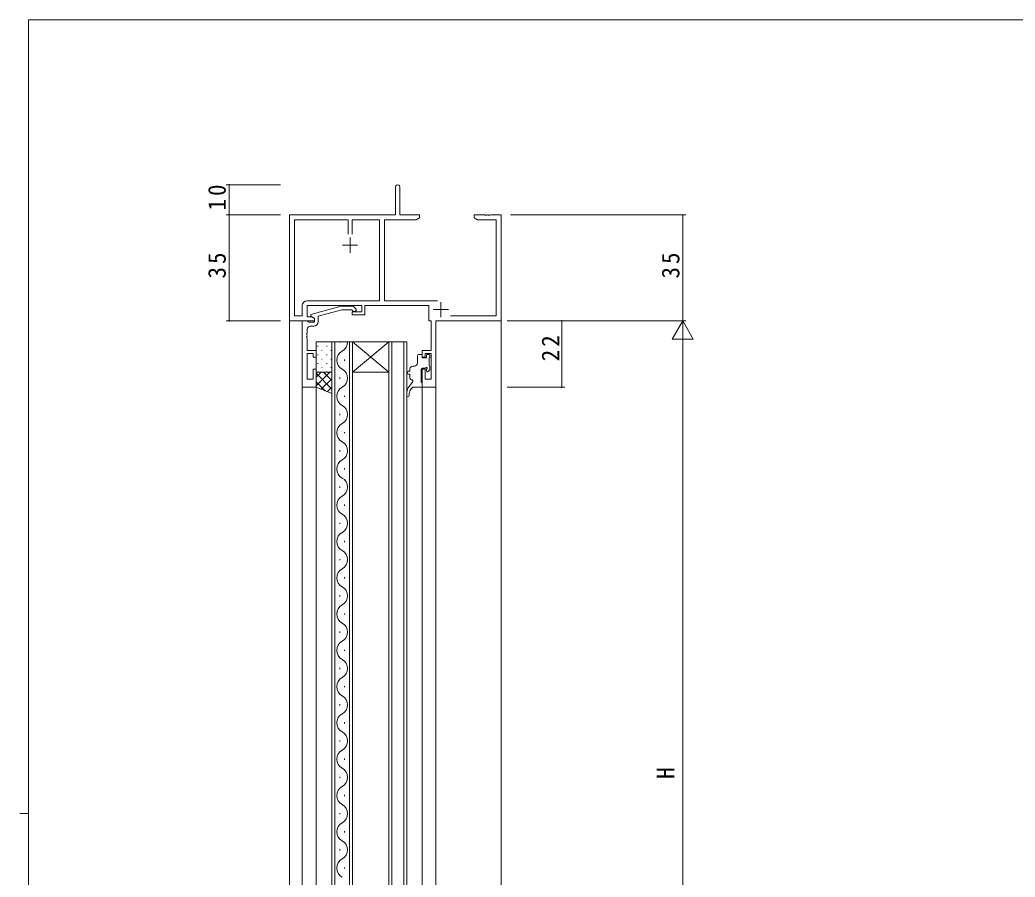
# Model space of a CAD drawing. Units: millimetres, scale not verified. Extents: x -594 to 199, y -420 to 144.
# Drawn here: x -594 to -264.9, y -142.1 to 141.4 of the extents above; entities that cross this region are included whole.
import ezdxf
from ezdxf.enums import TextEntityAlignment as Align

# ---------------------------------------------------------------- set-up
doc = ezdxf.new("R2010")
doc.units = ezdxf.units.MM
doc.header["$LTSCALE"] = 2
for name, color, linetype, lineweight in [('0-1_YKK_ZWAK', 7, 'Continuous', 9), ('0-3_YKK_12', 2, 'Continuous', 9), ('0-4_YKK_D', 6, 'Continuous', 9), ('0-5_YKK_13', 4, 'Continuous', 9), ('0-6_YKK_11', 7, 'Continuous', 9)]:
    doc.layers.add(name, color=color, linetype=linetype, lineweight=lineweight)
doc.styles.add('ＭＳ ゴシック', font='')
doc.styles.get('ＭＳ ゴシック').set_extended_font_data('MS Gothic')

msp = doc.modelspace()

# ---------------------------------------------------------------- linework, layer by layer
at = {"layer": '0-1_YKK_ZWAK'}
for p, q in [((-591.2, -383.6), (-591.2, 141.4)), ((178.8, 141.4), (-591.2, 141.4)), ((-594, -121.1), (-591.2, -121.1))]:
    msp.add_line(p, q, dxfattribs=at)
at = {"layer": '0-3_YKK_12'}
for p, q in [((-504.842, 71.884), (-504.842, -313.116)), ((-434.842, 71.884), (-434.842, -313.116)), ((-490.842, 34.884), (-484.042, 34.884)), ((-490.842, -275.116), (-490.842, 34.884)), ((-489.842, 34.884), (-489.842, -275.116)), ((-488.202, 34.884), (-488.202, 34.684)), ((-485.042, -275.116), (-485.042, 34.884)), ((-484.042, 34.884), (-472.042, 24.884)), ((-472.042, 34.884), (-484.042, 24.884)), ((-472.042, 34.884), (-484.042, 34.884)), ((-484.042, 34.884), (-484.042, -275.116)), ((-472.042, 34.884), (-466.042, 34.884)), ((-472.042, -275.116), (-472.042, 34.884)), ((-471.042, 34.884), (-471.042, -275.116)), ((-467.042, -275.116), (-467.042, 34.884)), ((-466.042, 34.884), (-466.042, -275.116)), ((-486.682, 29.084), (-486.682, 28.684)), ((-488.202, 23.084), (-488.202, 22.684)), ((-472.042, 24.884), (-484.042, 24.884)), ((-500.642, 20.183), (-500.642, -260.416)), ((-496.042, 20.384), (-496.042, -260.616)), ((-461.042, 20.183), (-461.042, -260.416)), ((-456.442, 20.184), (-456.442, -260.116)), ((-486.682, 17.084), (-486.682, 16.684)), ((-488.202, 11.084), (-488.202, 10.684)), ((-486.682, 5.084), (-486.682, 4.684)), ((-488.202, -0.916), (-488.202, -1.316)), ((-486.682, -6.916), (-486.682, -7.316)), ((-488.202, -12.916), (-488.202, -13.316)), ((-486.682, -18.916), (-486.682, -19.316)), ((-488.202, -24.916), (-488.202, -25.316)), ((-486.682, -30.916), (-486.682, -31.316)), ((-488.202, -36.916), (-488.202, -37.316)), ((-486.682, -42.916), (-486.682, -43.316)), ((-488.202, -48.916), (-488.202, -49.316)), ((-486.682, -54.916), (-486.682, -55.316)), ((-488.202, -60.916), (-488.202, -61.316)), ((-486.682, -66.916), (-486.682, -67.316)), ((-488.202, -72.916), (-488.202, -73.316)), ((-486.682, -78.916), (-486.682, -79.316)), ((-488.202, -84.916), (-488.202, -85.316)), ((-486.682, -90.916), (-486.682, -91.316)), ((-488.202, -96.916), (-488.202, -97.316)), ((-486.682, -102.916), (-486.682, -103.316)), ((-488.202, -108.916), (-488.202, -109.316)), ((-486.682, -114.916), (-486.682, -115.316)), ((-488.202, -120.916), (-488.202, -121.316)), ((-486.682, -126.916), (-486.682, -127.316)), ((-488.202, -132.916), (-488.202, -133.316)), ((-486.682, -138.916), (-486.682, -139.316))]:
    msp.add_line(p, q, dxfattribs=at)
for centre, start, end in [((-489.118, 34.884), 299.20253, 0), ((-485.765, 28.884), 119.20253, 240.79745), ((-489.118, 22.884), 299.20253, 60.79745), ((-485.765, 16.884), 119.20253, 240.79745), ((-489.118, 10.884), 299.20253, 60.79745), ((-485.765, 4.884), 119.20253, 240.79745), ((-489.118, -1.116), 299.20253, 60.79745), ((-485.765, -7.116), 119.20253, 240.79745), ((-489.118, -13.116), 299.20253, 60.79745), ((-485.765, -19.116), 119.20253, 240.79745), ((-489.118, -25.116), 299.20253, 60.79745), ((-485.765, -31.116), 119.20253, 240.79745), ((-489.118, -37.116), 299.20253, 60.79745), ((-485.765, -43.116), 119.20253, 240.79745), ((-489.118, -49.116), 299.20253, 60.79745), ((-485.765, -55.116), 119.20253, 240.79745), ((-489.118, -61.116), 299.20253, 60.79745), ((-485.765, -67.116), 119.20253, 240.79745), ((-489.118, -73.116), 299.20253, 60.79745), ((-485.765, -79.116), 119.20253, 240.79745), ((-489.118, -85.116), 299.20253, 60.79745), ((-485.765, -91.116), 119.20253, 240.79745), ((-489.118, -97.116), 299.20253, 60.79745), ((-485.765, -103.116), 119.20253, 240.79745), ((-489.118, -109.116), 299.20253, 60.79745), ((-485.765, -115.116), 119.20253, 240.79745), ((-489.118, -121.116), 299.20253, 60.79745), ((-485.765, -127.116), 119.20253, 240.79745), ((-489.118, -133.116), 299.20253, 60.79745), ((-485.765, -139.116), 119.20253, 240.79745)]:
    msp.add_arc(centre, 3.437, start, end, dxfattribs=at)
at = {"layer": '0-4_YKK_D'}
for p, q in [((-507.842, 86.884), (-525.842, 86.884)), ((-524.842, 76.884), (-524.842, 86.884)), ((-507.842, 76.884), (-525.842, 76.884)), ((-507.842, 76.884), (-525.842, 76.884)), ((-524.842, 41.884), (-524.842, 76.884)), ((-431.842, 76.884), (-373.842, 76.884)), ((-374.842, 76.884), (-374.842, 41.884)), ((-507.842, 41.884), (-525.842, 41.884)), ((-432.842, 41.884), (-413.842, 41.884)), ((-431.842, 41.884), (-373.842, 41.884)), ((-431.842, 41.884), (-373.842, 41.884)), ((-414.842, 19.884), (-414.842, 41.884)), ((-374.842, 41.884), (-378.342, 35.822)), ((-374.842, 41.884), (-374.842, 29.76)), ((-374.842, 41.884), (-371.342, 35.822)), ((-378.342, 35.822), (-371.342, 35.822)), ((-374.842, 34.884), (-374.842, -251.118)), ((-432.842, 19.884), (-413.842, 19.884))]:
    msp.add_line(p, q, dxfattribs=at)
for centre, start, end in [((-524.842, 86.884), 90, 270), ((-524.842, 86.884), 270, 90), ((-524.842, 76.884), 90, 270), ((-524.842, 76.884), 90, 270), ((-524.842, 76.884), 270, 90), ((-524.842, 76.884), 270, 90), ((-374.842, 76.884), 90, 270), ((-374.842, 76.884), 270, 90), ((-524.842, 41.884), 90, 270), ((-524.842, 41.884), 270, 90), ((-414.842, 41.884), 90, 270), ((-414.842, 41.884), 270, 90), ((-414.842, 19.884), 90, 270), ((-414.842, 19.884), 270, 90)]:
    msp.add_arc(centre, 0.106, start, end, dxfattribs=at)
at = {"layer": '0-5_YKK_13'}
for p, q in [((-495.622, 33.464), (-495.422, 33.464)), ((-494.207, 34.879), (-494.007, 34.879)), ((-492.592, 33.464), (-492.392, 33.464)), ((-491.177, 34.879), (-490.977, 34.879)), ((-495.622, 30.634), (-495.422, 30.634)), ((-494.207, 32.049), (-494.007, 32.049)), ((-492.592, 30.634), (-492.392, 30.634)), ((-491.177, 32.049), (-490.977, 32.049)), ((-462.542, 30.384), (-462.542, 27.884)), ((-461.342, 30.684), (-462.242, 30.684)), ((-461.042, 29.884), (-461.042, 30.384)), ((-459.542, 30.484), (-459.542, 29.584)), ((-458.742, 30.784), (-459.242, 30.784)), ((-458.442, 29.784), (-458.442, 30.484)), ((-495.622, 27.804), (-495.422, 27.804)), ((-494.207, 29.219), (-494.007, 29.219)), ((-494.207, 26.389), (-494.007, 26.389)), ((-492.592, 27.804), (-492.392, 27.804)), ((-491.177, 29.219), (-490.977, 29.219)), ((-491.177, 26.389), (-490.977, 26.389)), ((-463.542, 26.884), (-464.042, 26.884)), ((-459.542, 29.584), (-460.742, 29.584)), ((-458.642, 26.984), (-458.642, 29.584)), ((-458.442, 25.784), (-458.442, 26.784)), ((-494.35, 24.884), (-496.042, 23.192)), ((-491.522, 24.884), (-496.042, 20.364)), ((-496.042, 24.516), (-490.842, 19.316)), ((-495.622, 24.974), (-495.422, 24.974)), ((-493.581, 24.884), (-490.842, 22.144)), ((-492.592, 24.974), (-492.392, 24.974)), ((-465.542, 25.184), (-465.042, 25.184)), ((-465.542, 24.184), (-465.042, 24.184)), ((-465.042, 25.884), (-465.042, 25.184)), ((-465.042, 24.184), (-465.042, 22.884)), ((-461.042, 26.184), (-460.003, 26.184)), ((-459.542, 25.723), (-459.542, 25.284)), ((-459.03, 25.072), (-458.53, 25.572)), ((-496.042, 21.687), (-493.111, 18.757)), ((-490.842, 22.735), (-494.345, 19.232)), ((-490.842, 19.907), (-492.303, 18.446)), ((-464.161, 21.56), (-465.329, 20.184)), ((-464.042, 19.884), (-464.617, 19.34)), ((-461.342, 19.884), (-464.042, 19.884)), ((-461.042, 20.184), (-461.042, 21.384)), ((-466.042, 18.243), (-466.042, 17.221)), ((-465.242, 17.887), (-465.242, 17.221))]:
    msp.add_line(p, q, dxfattribs=at)
for points in [[(-496.042, 24.884), (-490.842, 24.884), (-490.842, 34.884), (-496.042, 34.884)], [(-490.842, 24.884), (-490.842, 17.884), (-496.042, 19.884), (-496.042, 24.884)]]:
    msp.add_lwpolyline(points, close=True, dxfattribs=at)
msp.add_lwpolyline([(-461.042, 21.384), (-461.342, 21.684), (-461.342, 25.884)], dxfattribs=at)
for centre, radius, start, end in [((-462.242, 30.384), 0.3, 90, 180), ((-461.342, 30.384), 0.3, 0, 90), ((-460.742, 29.884), 0.3, 180, 270), ((-459.242, 30.484), 0.3, 90, 180), ((-458.742, 30.484), 0.3, 0, 90), ((-458.642, 29.784), 0.2, 270, 0), ((-464.042, 25.884), 1, 90, 180), ((-463.542, 27.884), 1, 270, 0), ((-459.542, 26.184), 0.25, 303.05573, 146.94426), ((-458.642, 26.784), 0.2, 0, 90), ((-465.542, 24.684), 0.5, 90, 270), ((-461.042, 25.884), 0.3, 90, 180), ((-460.003, 26.484), 0.3, 270, 326.94426), ((-459.242, 25.723), 0.3, 123.05573, 180), ((-459.242, 25.284), 0.3, 180, 314.99998), ((-458.742, 25.784), 0.3, 314.99998, 0), ((-463.042, 18.243), 3, 139.67145, 180), ((-464.542, 22.884), 0.5, 180, 270), ((-464.542, 21.884), 0.5, 319.67145, 90), ((-461.342, 20.184), 0.3, 270, 0), ((-465.642, 17.221), 0.4, 180, 0), ((-463.242, 17.887), 2, 133.43231, 180)]:
    msp.add_arc(centre, radius, start, end, dxfattribs=at)
at = {"layer": '0-6_YKK_11'}
for p, q in [((-469.842, 76.884), (-469.842, 86.134)), ((-468.342, 86.134), (-468.342, 76.884)), ((-504.842, 76.884), (-469.842, 76.884)), ((-504.842, 41.884), (-504.842, 76.884)), ((-468.342, 76.884), (-461.842, 76.884)), ((-461.842, 75.884), (-462.933, 75.254)), ((-461.842, 76.884), (-461.842, 75.884)), ((-443.842, 76.884), (-440.3, 76.884)), ((-443.842, 75.884), (-443.842, 76.884)), ((-442.75, 75.254), (-443.842, 75.884)), ((-440.3, 76.884), (-440.117, 76.764)), ((-440.117, 76.764), (-439.567, 76.764)), ((-439.567, 76.764), (-439.383, 76.884)), ((-439.383, 76.884), (-439.3, 76.884)), ((-439.3, 76.884), (-439.117, 76.764)), ((-439.117, 76.764), (-438.567, 76.764)), ((-438.567, 76.764), (-438.383, 76.884)), ((-438.383, 76.884), (-434.842, 76.884)), ((-434.842, 76.884), (-434.842, 41.884)), ((-503.212, 75.254), (-503.212, 43.514)), ((-485.492, 75.254), (-503.212, 75.254)), ((-485.492, 70.584), (-485.492, 75.254)), ((-485.492, 70.584), (-485.492, 75.254)), ((-484.192, 75.254), (-484.192, 70.584)), ((-475.072, 75.254), (-484.192, 75.254)), ((-475.072, 48.514), (-475.072, 75.254)), ((-473.442, 75.254), (-473.442, 48.514)), ((-462.933, 75.254), (-473.442, 75.254)), ((-436.472, 75.254), (-442.75, 75.254)), ((-436.472, 43.514), (-436.472, 75.254)), ((-484.842, 69.384), (-484.842, 64.384)), ((-487.342, 66.884), (-482.342, 66.884)), ((-500.642, 43.514), (-500.642, 46.914)), ((-499.042, 48.514), (-475.072, 48.514)), ((-499.012, 46.884), (-499.012, 43.184)), ((-480.942, 46.884), (-499.012, 46.884)), ((-487.738, 46.684), (-497.842, 43.977)), ((-483.793, 46.684), (-487.738, 46.684)), ((-483.017, 45.908), (-483.793, 46.684)), ((-480.942, 44.884), (-480.942, 46.884)), ((-479.942, 46.884), (-479.942, 43.884)), ((-458.742, 46.884), (-479.942, 46.884)), ((-473.442, 48.514), (-455.903, 48.514)), ((-458.742, 41.884), (-458.742, 46.884)), ((-454.842, 48.084), (-454.842, 43.084)), ((-503.212, 43.514), (-500.642, 43.514)), ((-499.012, 43.184), (-497.508, 43.184)), ((-497.842, 43.977), (-497.842, 43.377)), ((-497.842, 43.377), (-496.642, 42.684)), ((-497.508, 43.184), (-496.642, 42.684)), ((-495.342, 43.404), (-487.58, 45.484)), ((-495.342, 41.584), (-495.342, 43.404)), ((-487.58, 45.484), (-484.29, 45.484)), ((-484.29, 45.484), (-483.866, 45.06)), ((-484.142, 44.884), (-480.942, 44.884)), ((-484.142, 43.884), (-484.142, 44.884)), ((-479.942, 43.884), (-484.142, 43.884)), ((-457.342, 45.584), (-452.342, 45.584)), ((-451.602, 43.514), (-436.472, 43.514)), ((-496.642, 41.884), (-504.842, 41.884)), ((-498.942, 41.884), (-500.642, 41.884)), ((-500.642, 41.884), (-500.642, 19.884)), ((-498.642, 41.584), (-498.942, 41.884)), ((-498.442, 41.384), (-498.642, 41.584)), ((-496.642, 41.384), (-498.442, 41.384)), ((-498.012, 40.084), (-496.842, 40.084)), ((-496.642, 42.684), (-496.642, 41.384)), ((-496.642, 42.684), (-496.642, 41.884)), ((-458.072, 41.884), (-458.742, 41.884)), ((-458.072, 32.084), (-458.072, 41.884)), ((-456.442, 41.884), (-456.442, 19.884)), ((-434.842, 41.884), (-456.442, 41.884)), ((-499.132, 37.659), (-499.012, 37.842)), ((-499.132, 37.109), (-499.132, 37.659)), ((-499.012, 36.926), (-499.132, 37.109)), ((-499.132, 36.659), (-499.012, 36.842)), ((-499.132, 36.109), (-499.132, 36.659)), ((-499.012, 37.842), (-499.012, 39.084)), ((-499.012, 36.842), (-499.012, 36.926)), ((-499.012, 35.926), (-499.132, 36.109)), ((-499.012, 32.084), (-499.012, 35.926)), ((-496.042, 32.084), (-499.012, 32.084)), ((-499.012, 31.084), (-497.042, 31.084)), ((-499.012, 22.584), (-499.012, 31.084)), ((-497.042, 31.084), (-497.042, 29.884)), ((-497.042, 29.884), (-496.042, 29.884)), ((-496.042, 29.884), (-496.042, 32.084)), ((-461.042, 32.084), (-458.072, 32.084)), ((-461.042, 29.884), (-461.042, 32.084)), ((-460.042, 29.884), (-461.042, 29.884)), ((-460.042, 31.084), (-460.042, 29.884)), ((-458.072, 31.084), (-460.042, 31.084)), ((-458.072, 22.584), (-458.072, 31.084)), ((-497.042, 25.884), (-497.042, 22.584)), ((-496.042, 25.884), (-497.042, 25.884)), ((-496.042, 19.884), (-496.042, 25.884)), ((-461.042, 25.884), (-460.042, 25.884)), ((-461.042, 19.884), (-461.042, 25.884)), ((-460.042, 25.884), (-460.042, 22.584)), ((-500.642, 19.884), (-496.042, 19.884)), ((-497.042, 22.584), (-499.012, 22.584)), ((-456.442, 19.884), (-461.042, 19.884)), ((-460.042, 22.584), (-458.072, 22.584))]:
    msp.add_line(p, q, dxfattribs=at)
for centre, radius, start, end in [((-469.092, 86.134), 0.75, 359.99998, 180), ((-499.042, 46.914), 1.6, 90, 179.99998), ((-483.442, 45.484), 0.6, 224.99998, 45), ((-498.012, 39.084), 1, 90, 179.99998), ((-496.842, 41.584), 1.5, 270, 359.99998)]:
    msp.add_arc(centre, radius, start, end, dxfattribs=at)

# ---------------------------------------------------------------- texts
at = {"layer": '0-4_YKK_D', "color": 7, "style": 'ＭＳ ゴシック'}
msp.add_text('H', height=5.865, rotation=90, dxfattribs=at).set_placement((-375.842, -109.717), align=Align.BOTTOM_LEFT)
at = {"layer": '0-4_YKK_D', "color": 7, "char_height": 5.865, "attachment_point": 7, "rotation": 90, "style": 'ＭＳ ゴシック'}
for s, insert in [('\\T1.27;\\W0.95;10', (-525.842, 78.364)), ('\\T1.27;\\W0.95;35', (-525.842, 55.864)), ('\\T1.27;\\W0.95;35', (-375.842, 55.864)), ('\\T1.27;\\W0.95;22', (-415.642, 28.484))]:
    msp.add_mtext(s, dxfattribs=dict(at, insert=insert))

doc.saveas('drawing.dxf')
